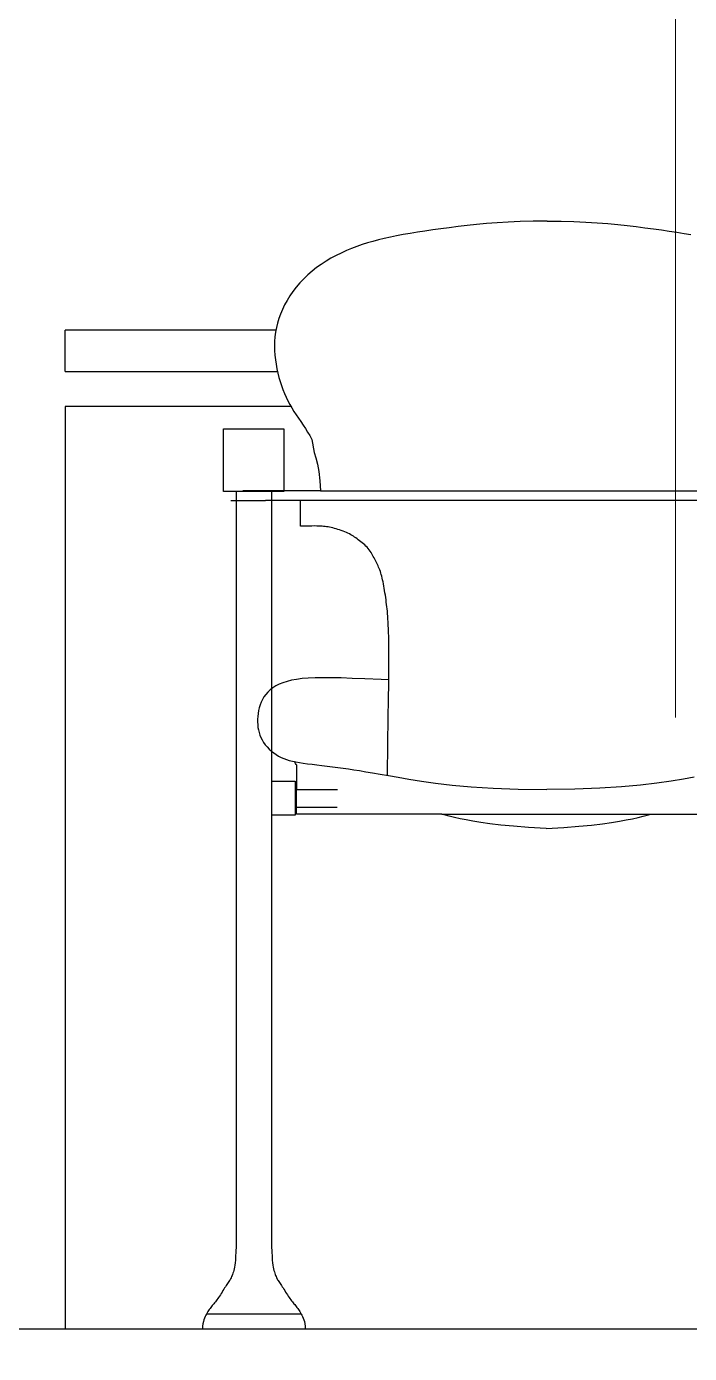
# Model space of a CAD drawing. Header units: millimetres. Extents: x 2056 to 4470, y 1400 to 3101.
# Drawn here: x 2178.714 to 2179.197, y 1446.301 to 1447.268 of the extents above; entities that cross this region are included whole.
import ezdxf

# ---------------------------------------------------------------- set-up
doc = ezdxf.new("R2010")
doc.units = ezdxf.units.MM
doc.linetypes.add('DIVIDE', pattern=[31.75, 12.7, -6.35, 0, -6.35, 0, -6.35])
for name, color, linetype in [('A-GRID-COLS', 75, 'DIVIDE'), ('A-PLAN-2', 4, 'Continuous'), ('A-PLAN-3', 3, 'Continuous')]:
    doc.layers.add(name, color=color, linetype=linetype)

# ---------------------------------------------------------------- blocks, each defined once
blk = doc.blocks.new('ESCRITORIO CONSULTORIO')
for p, q in [((0.1534, 0.72762, 3.01081), (0, 0.72762, 3.01081)), ((0, 0.69762, 3.01081), (0, 0.72762, 3.01081)), ((0, 0.69762, 3.01081), (0.15454, 0.69762, 3.01081)), ((0, 0.69762, 3.01081), (0.15454, 0.69762, 3.01081)), ((0.17145, 0.61056, 3.01081), (0.12944, 0.61056, 3.01081)), ((0.18581, 0.61056, 3.01081), (0.14859, 0.61056, 3.01081)), ((0.18581, 0.61056, 3.01081), (0.52914, 0.61056, 3.01081)), ((0.12047, 0.60361, 3.01081), (0.14577, 0.60361, 3.01081)), ((0.58012, 0.60361, 3.01081), (0.14577, 0.60361, 3.01081)), ((0.16756, 0.3931, 3.01081), (0.1982, 0.39296, 3.01081)), ((0.16756, 0.3802, 3.01081), (0.19814, 0.38006, 3.01081)), ((0.10289, 0.01089, 3.01081), (0.17183, 0.01089, 3.01081)), ((0.09987, 0, 3.01081), (0.17485, 0, 3.01081))]:
    blk.add_line(p, q)
for points in [[(0.351, 0.80722), (0.34082, 0.80712), (0.3314, 0.80685), (0.32264, 0.80645), (0.31446, 0.80594), (0.30679, 0.80533), (0.29955, 0.80465), (0.29267, 0.80392), (0.28607, 0.80315), (0.2797, 0.80236), (0.27356, 0.80156), (0.26764, 0.80075), (0.26194, 0.79992), (0.25647, 0.79908), (0.25121, 0.79821), (0.24618, 0.79733), (0.24137, 0.79642), (0.23677, 0.79549), (0.23237, 0.79452), (0.22814, 0.79351), (0.22405, 0.79243), (0.22007, 0.79128), (0.21618, 0.79004), (0.21235, 0.7887), (0.20853, 0.78724), (0.20473, 0.78565), (0.20095, 0.78393), (0.19721, 0.78207), (0.19353, 0.78008), (0.18993, 0.77795), (0.18643, 0.77567), (0.18304, 0.77326), (0.17979, 0.77069), (0.17668, 0.76798), (0.17372, 0.76512), (0.17092, 0.76214), (0.16829, 0.75905), (0.16584, 0.75588), (0.16359, 0.75265), (0.16155, 0.74938), (0.15972, 0.74608), (0.15811, 0.74279), (0.15672, 0.73948), (0.15553, 0.73617), (0.15455, 0.73286), (0.15375, 0.72954), (0.15315, 0.72621), (0.15272, 0.72287), (0.15246, 0.71953), (0.15237, 0.71618), (0.15244, 0.71282), (0.15266, 0.70948), (0.15301, 0.70615), (0.15349, 0.70286), (0.1541, 0.69961), (0.15481, 0.69642), (0.15562, 0.69329), (0.15651, 0.69025), (0.15749, 0.68729), (0.15856, 0.68441), (0.1597, 0.6816), (0.16092, 0.67886), (0.16222, 0.67619), (0.16359, 0.67359), (0.16504, 0.67104), (0.16657, 0.66854), (0.16817, 0.66605), (0.16982, 0.66357), (0.1715, 0.66109), (0.17319, 0.65858), (0.17488, 0.65605), (0.17653, 0.65348), (0.17813, 0.65083), (0.1797, 0.64801), (0.18118, 0.63849), (0.18252, 0.63469), (0.18366, 0.63015), (0.1846, 0.62467), (0.18533, 0.618), (0.18581, 0.61056)], [(0.3509, 0.80722), (0.36109, 0.80712), (0.3705, 0.80685), (0.37926, 0.80645), (0.38744, 0.80594), (0.39511, 0.80533), (0.40235, 0.80465), (0.40923, 0.80392), (0.41583, 0.80315), (0.4222, 0.80236), (0.42835, 0.80156), (0.43427, 0.80075), (0.43996, 0.79992), (0.44544, 0.79908), (0.45069, 0.79821), (0.45572, 0.79733)], [(0.1644, 0.67217), (0, 0.67217), (0, 0), (1.49986, 0), (1.49986, 0.67217), (1.28464, 0.67217)], [(0.15916, 0.61004), (0.11525, 0.61004), (0.11525, 0.65581), (0.15916, 0.65581), (0.15916, 0.61004), (0.1372, 0.61004)], [(0.12453, 0.61004), (0.12453, 0.06542)], [(0.15019, 0.61004), (0.15019, 0.06542)], [(0.17145, 0.58479), (0.17145, 0.60361)], [(0.23462, 0.40324), (0.23497, 0.42649), (0.23525, 0.44489), (0.23547, 0.45914), (0.23562, 0.4699), (0.23572, 0.47787), (0.23577, 0.4837), (0.23579, 0.48808), (0.23578, 0.49169), (0.23576, 0.49508), (0.23571, 0.49836), (0.23565, 0.50153), (0.23557, 0.50456), (0.23548, 0.50744), (0.23538, 0.51015), (0.23527, 0.5127), (0.23515, 0.51506), (0.23502, 0.51723), (0.23489, 0.51924), (0.23474, 0.5211), (0.23459, 0.52286), (0.23443, 0.52455), (0.23425, 0.52618), (0.23406, 0.5278), (0.23385, 0.52944), (0.23363, 0.53111), (0.23339, 0.53281), (0.23314, 0.53452), (0.23288, 0.53624), (0.23261, 0.53794), (0.23233, 0.53961), (0.23205, 0.54123), (0.23175, 0.54279), (0.23146, 0.54428), (0.23116, 0.54569), (0.23085, 0.54704), (0.23053, 0.54833), (0.2302, 0.54956), (0.22985, 0.55074), (0.22949, 0.55187), (0.2291, 0.55296), (0.22869, 0.55401), (0.22826, 0.55503), (0.22782, 0.55602), (0.22736, 0.55699), (0.22688, 0.55796), (0.22639, 0.55892), (0.2259, 0.55988), (0.2254, 0.56085), (0.2249, 0.56183), (0.22438, 0.56282), (0.22385, 0.56382), (0.22329, 0.56481), (0.2227, 0.56579), (0.22207, 0.56676), (0.22139, 0.56771), (0.22065, 0.56863), (0.21986, 0.56952), (0.21901, 0.57038), (0.21812, 0.57121), (0.21721, 0.57201), (0.21627, 0.57278), (0.21532, 0.57353), (0.21438, 0.57425), (0.21345, 0.57494), (0.21254, 0.57562), (0.21164, 0.57627), (0.21075, 0.5769), (0.20984, 0.5775), (0.20891, 0.57809), (0.20794, 0.57867), (0.20693, 0.57922), (0.20586, 0.57976), (0.20472, 0.58028), (0.20353, 0.58078), (0.2023, 0.58127), (0.20104, 0.58173), (0.19977, 0.58216), (0.1985, 0.58256), (0.19724, 0.58294), (0.19602, 0.58328), (0.19484, 0.58358), (0.19369, 0.58385), (0.19257, 0.58409), (0.19147, 0.58429), (0.19038, 0.58447), (0.18928, 0.58462), (0.18818, 0.58474), (0.18706, 0.58484), (0.1859, 0.58492), (0.18465, 0.58497), (0.18324, 0.585), (0.1816, 0.58501), (0.17967, 0.58499), (0.17738, 0.58495), (0.17466, 0.58488), (0.17145, 0.58479)], [(0.23565, 0.47281), (0.23003, 0.47304), (0.21829, 0.47355), (0.20886, 0.47396), (0.20098, 0.47425), (0.19398, 0.47441), (0.18769, 0.47446), (0.18206, 0.47436), (0.17702, 0.47414), (0.17251, 0.47377), (0.16847, 0.47326), (0.16484, 0.47261), (0.16155, 0.4718), (0.15857, 0.47084), (0.15586, 0.46973), (0.15342, 0.46849), (0.15123, 0.46711), (0.14928, 0.46562), (0.14756, 0.46401), (0.14605, 0.4623), (0.14474, 0.46049), (0.14362, 0.45859), (0.14268, 0.45662), (0.1419, 0.4546), (0.14128, 0.45254), (0.1408, 0.45045), (0.14045, 0.44836), (0.14022, 0.44627), (0.14009, 0.44421), (0.14007, 0.44219), (0.14015, 0.4402), (0.14035, 0.43826), (0.14067, 0.43635), (0.14112, 0.43448), (0.14172, 0.43264), (0.14247, 0.43084), (0.14338, 0.42907), (0.14445, 0.42734), (0.14568, 0.42566), (0.14704, 0.42404), (0.14853, 0.42249), (0.15012, 0.42103), (0.15179, 0.41968), (0.15354, 0.41844), (0.15534, 0.41734), (0.15718, 0.41638), (0.15908, 0.41554), (0.16108, 0.41482), (0.16319, 0.41418), (0.16545, 0.41363), (0.16788, 0.41313), (0.17052, 0.41267), (0.17338, 0.41223), (0.17648, 0.41181), (0.17981, 0.41138), (0.18332, 0.41095), (0.18698, 0.4105), (0.19075, 0.41005), (0.1946, 0.40958), (0.19848, 0.40908), (0.20237, 0.40856), (0.20625, 0.408), (0.21021, 0.40739), (0.21438, 0.40672), (0.21887, 0.40597), (0.2238, 0.40513), (0.22929, 0.40418), (0.23546, 0.4031), (0.24242, 0.40188), (0.25031, 0.40052), (0.25935, 0.39907), (0.26977, 0.39763), (0.2818, 0.39625), (0.29568, 0.39503), (0.31164, 0.39403), (0.3299, 0.39333), (0.35071, 0.393)], [(0.45817, 0.40188), (0.45028, 0.40052), (0.44125, 0.39907), (0.43086, 0.39763), (0.41889, 0.39625), (0.40511, 0.39503), (0.38931, 0.39403), (0.37125, 0.39333), (0.35071, 0.393)], [(0.16856, 0.41078), (0.16818, 0.4113), (0.16778, 0.41191), (0.16744, 0.41245), (0.16717, 0.41293), (0.16695, 0.41332)], [(0.27422, 0.37495), (0.1684, 0.37495), (0.16856, 0.41078)], [(0.27422, 0.37495), (0.53219, 0.37495), (0.53203, 0.41078)], [(0.15019, 0.39916), (0.16756, 0.39916), (0.16756, 0.37427), (0.15019, 0.37427)], [(0.35029, 0.36454), (0.33745, 0.36536), (0.32649, 0.36622), (0.31719, 0.3671), (0.30932, 0.36801), (0.30265, 0.36892), (0.29695, 0.36985), (0.29199, 0.37078), (0.28755, 0.37172), (0.28342, 0.37264), (0.27955, 0.37357), (0.27589, 0.3745), (0.27422, 0.37495)], [(0.35029, 0.36454), (0.36314, 0.36536), (0.3741, 0.36622), (0.3834, 0.3671), (0.39127, 0.36801), (0.39794, 0.36892), (0.40364, 0.36985), (0.4086, 0.37078), (0.41304, 0.37172), (0.41717, 0.37264), (0.42104, 0.37357), (0.4247, 0.3745), (0.42637, 0.37495)], [(0.12453, 0.06542), (0.12441, 0.06033), (0.12426, 0.05616), (0.1241, 0.05279), (0.1239, 0.0501), (0.12369, 0.04797), (0.12346, 0.04628), (0.12322, 0.0449), (0.12296, 0.04371), (0.12269, 0.04261), (0.12241, 0.04158), (0.12212, 0.0406), (0.12181, 0.03969), (0.12149, 0.03882), (0.12115, 0.038), (0.1208, 0.03723), (0.12042, 0.03649), (0.12003, 0.03579), (0.11962, 0.0351), (0.11918, 0.03443), (0.11873, 0.03374), (0.11825, 0.03304), (0.11774, 0.03231), (0.11721, 0.03153), (0.11666, 0.03069), (0.11608, 0.02979), (0.11548, 0.02883), (0.11487, 0.02783), (0.11424, 0.02681), (0.1136, 0.02579), (0.11296, 0.02478), (0.11233, 0.02381), (0.1117, 0.02288), (0.11108, 0.02201), (0.11048, 0.0212), (0.10988, 0.02043), (0.1093, 0.01971), (0.10872, 0.019), (0.10815, 0.01832), (0.1076, 0.01764), (0.10704, 0.01696), (0.1065, 0.01627), (0.10596, 0.01556), (0.10542, 0.01484), (0.1049, 0.01409), (0.10437, 0.01331), (0.10385, 0.01251), (0.10334, 0.01167), (0.10283, 0.01079), (0.10232, 0.00987), (0.10183, 0.00888), (0.10137, 0.0078), (0.10094, 0.00659), (0.10057, 0.00524), (0.10026, 0.0037), (0.10002, 0.00197), (0.09987, 0)], [(0.15019, 0.06542), (0.1503, 0.06033), (0.15045, 0.05616), (0.15062, 0.05279), (0.15081, 0.0501), (0.15102, 0.04797), (0.15125, 0.04628), (0.1515, 0.0449), (0.15175, 0.04371), (0.15202, 0.04261), (0.1523, 0.04158), (0.15259, 0.0406), (0.1529, 0.03969), (0.15322, 0.03882), (0.15356, 0.038), (0.15392, 0.03723), (0.15429, 0.03649), (0.15468, 0.03579), (0.1551, 0.0351), (0.15553, 0.03443), (0.15599, 0.03374), (0.15647, 0.03304), (0.15697, 0.03231), (0.1575, 0.03153), (0.15805, 0.03069), (0.15863, 0.02979), (0.15923, 0.02883), (0.15985, 0.02783), (0.16048, 0.02681), (0.16111, 0.02579), (0.16175, 0.02478), (0.16238, 0.02381), (0.16301, 0.02288), (0.16363, 0.02201), (0.16423, 0.0212), (0.16483, 0.02043), (0.16542, 0.01971), (0.16599, 0.019), (0.16656, 0.01832), (0.16712, 0.01764), (0.16767, 0.01696), (0.16822, 0.01627), (0.16876, 0.01556), (0.16929, 0.01484), (0.16982, 0.01409), (0.17034, 0.01331), (0.17086, 0.01251), (0.17138, 0.01167), (0.17189, 0.01079), (0.17239, 0.00987), (0.17288, 0.00888), (0.17335, 0.0078), (0.17377, 0.00659), (0.17415, 0.00524), (0.17446, 0.0037), (0.17469, 0.00197), (0.17485, 0)]]:
    blk.add_lwpolyline(points)
blk = doc.blocks.new('CORTE B-B')
at = {"layer": 'A-GRID-COLS', "lineweight": 9, "ltscale": 0.075}
blk.add_lwpolyline([(-15.649, -14.58486), (-2.0286, -14.58486)], dxfattribs=at)
at = {"layer": 'A-PLAN-2', "elevation": -0.22891}
blk.add_lwpolyline([(-9.0886, -25.5533), (-9.0886, -13.3503)], dxfattribs=at)
at = {"layer": 'A-PLAN-3', "color": 4, "rotation": 90}
blk.add_blockref('ESCRITORIO CONSULTORIO', (-9.0886, -15.02933, -0.22891), dxfattribs=at)

msp = doc.modelspace()

# ---------------------------------------------------------------- block references
at = {"rotation": 270}
msp.add_blockref('CORTE B-B', (2193.77181, 1437.23028), dxfattribs=at)

doc.saveas('drawing.dxf')
